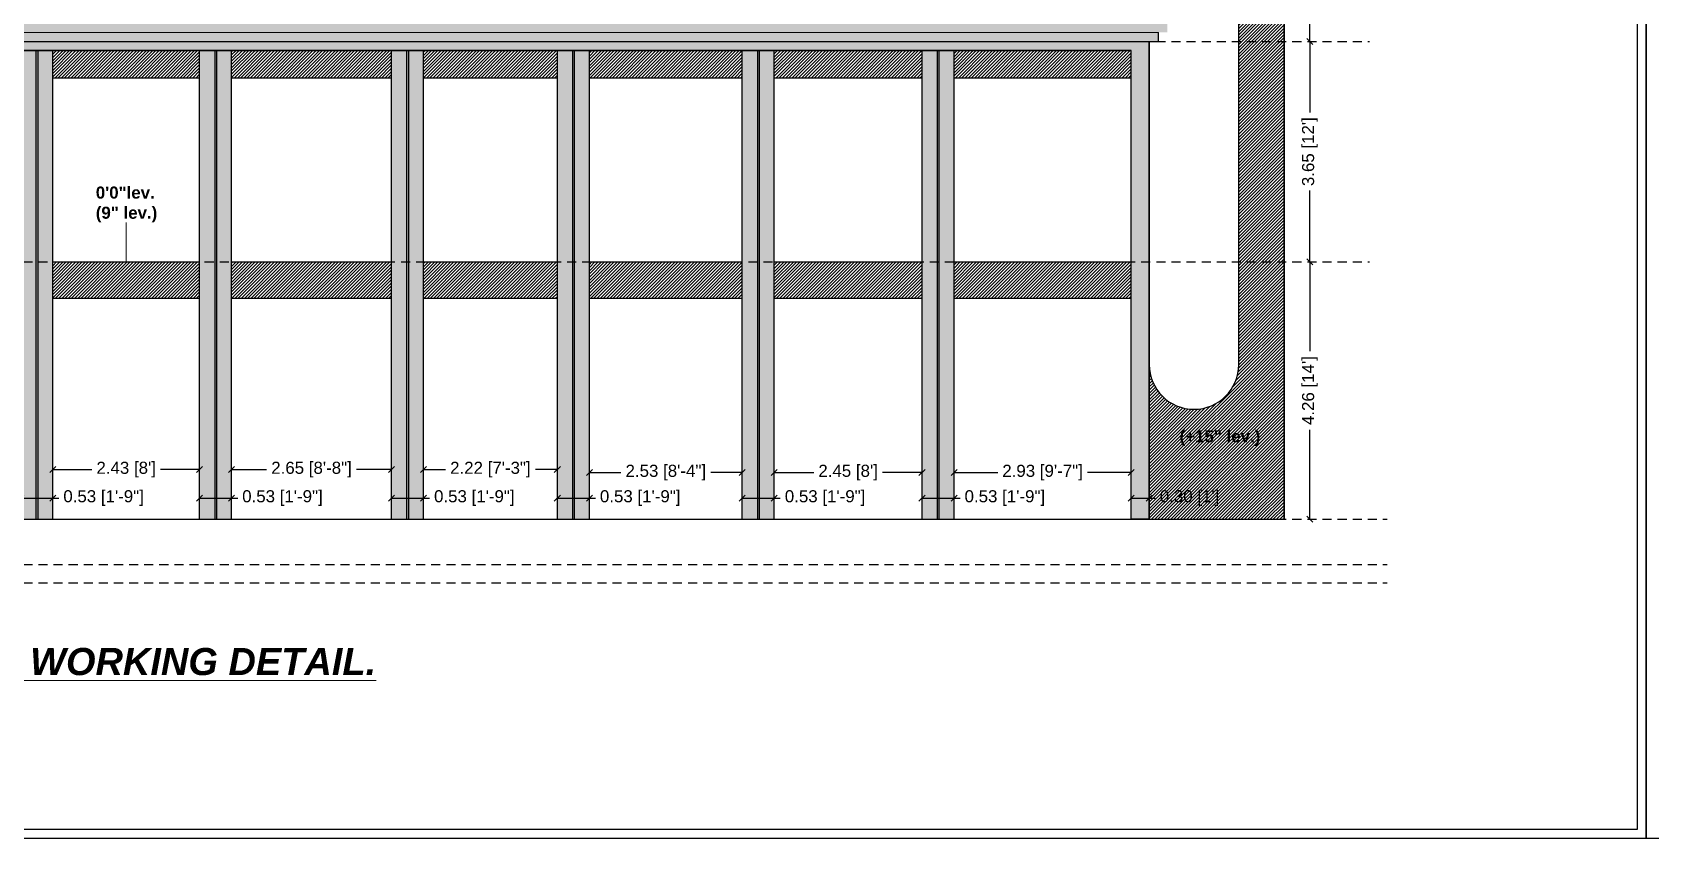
# Model space of a CAD drawing. Header units: metres. Extents: x 0 to 8495, y 0 to 3455.
# Drawn here: x 8279.69 to 8306.47, y 75.72 to 89.07 of the extents above; entities that cross this region are included whole.
import ezdxf

# ---------------------------------------------------------------- set-up
doc = ezdxf.new("R2010")
doc.units = ezdxf.units.M
doc.header["$MEASUREMENT"] = 0
doc.linetypes.add('DASHED', pattern=[0.75, 0.5, -0.25])
doc.layers.get('0').update_dxf_attribs({"lineweight": 18})
doc.layers.add('Columns', color=12, linetype='Continuous', lineweight=25)
doc.styles.add('Annotative', font='arial.ttf')
doc.dimstyles.get("Standard").update_dxf_attribs({"dimtxt": 0.2, "dimasz": 0.1, "dimexe": 0.08, "dimexo": 0.1125, "dimgap": 0.09, "dimtad": 0, "dimtoh": 1, "dimzin": 0, "dimdsep": 46, "dimtxsty": 'Annotative', "dimblk": 'OBLIQUE', "dimcen": 0.09, "dimse1": 1, "dimse2": 1, "dimclrt": 256, "dimadec": 0, "dimazin": 0, "dimtfac": 1, "dimtofl": 0, "dimtmove": 0, "dimatfit": 3, "dimldrblk": 'OBLIQUE', "dimfxl": 1, "dimtolj": 1, "dimtzin": 0, "dimarcsym": 0})

# ---------------------------------------------------------------- blocks, each defined once
blk = doc.blocks.new('_Oblique')
at = {"color": 0, "linetype": 'ByBlock', "lineweight": -2}
blk.add_line((-0.5, -0.5), (0.5, 0.5), dxfattribs=at)
blk = doc.blocks.new('*D183')
at = {"color": 0, "lineweight": -2, "transparency": 16777216}
for p, q in [((8300.828, 85.268), (8300.828, 83.788)), ((8300.828, 81.008), (8300.828, 82.489))]:
    blk.add_line(p, q, dxfattribs=at)
at = {"layer": 'Defpoints', "color": 0, "transparency": 16777216}
for p in [(8300.4, 85.268), (8300.4, 81.008), (8300.828, 81.008)]:
    blk.add_point(p, dxfattribs=at)
at = {"color": 0, "lineweight": -2, "transparency": 16777216, "xscale": 0.1, "yscale": 0.1, "zscale": 0.1}
for p, rotation in [((8300.828, 85.268), 90), ((8300.828, 81.008), 270)]:
    blk.add_blockref('_Oblique', p, dxfattribs=dict(at, rotation=rotation))
at = {"transparency": 16777216, "insert": (8300.828, 83.138), "char_height": 0.2, "attachment_point": 5, "rotation": 90, "style": 'Annotative'}
blk.add_mtext("\\A1;4.26 [14']", dxfattribs=at)
blk = doc.blocks.new('*D184')
at = {"color": 0, "lineweight": -2, "transparency": 16777216}
for p, q in [((8300.828, 88.918), (8300.828, 87.739)), ((8300.828, 85.268), (8300.828, 86.448))]:
    blk.add_line(p, q, dxfattribs=at)
at = {"layer": 'Defpoints', "color": 0, "transparency": 16777216}
for p in [(8300.4, 88.918), (8300.828, 88.918), (8300.4, 85.268)]:
    blk.add_point(p, dxfattribs=at)
at = {"color": 0, "lineweight": -2, "transparency": 16777216, "xscale": 0.1, "yscale": 0.1, "zscale": 0.1}
for p, rotation in [((8300.828, 88.918), 90), ((8300.828, 85.268), 270)]:
    blk.add_blockref('_Oblique', p, dxfattribs=dict(at, rotation=rotation))
at = {"transparency": 16777216, "insert": (8300.828, 87.093), "char_height": 0.2, "attachment_point": 5, "rotation": 90, "style": 'Annotative'}
blk.add_mtext("\\A1;3.65 [12']", dxfattribs=at)
blk = doc.blocks.new('*D185')
at = {"color": 0, "lineweight": -2, "transparency": 16777216}
for p, q in [((8300.828, 91.958), (8300.828, 91.084)), ((8300.828, 88.918), (8300.828, 89.793))]:
    blk.add_line(p, q, dxfattribs=at)
at = {"layer": 'Defpoints', "color": 0, "transparency": 16777216}
for p in [(8300.4, 91.958), (8300.828, 91.958), (8300.4, 88.918)]:
    blk.add_point(p, dxfattribs=at)
at = {"color": 0, "lineweight": -2, "transparency": 16777216, "xscale": 0.1, "yscale": 0.1, "zscale": 0.1}
for p, rotation in [((8300.828, 91.958), 90), ((8300.828, 88.918), 270)]:
    blk.add_blockref('_Oblique', p, dxfattribs=dict(at, rotation=rotation))
at = {"transparency": 16777216, "insert": (8300.828, 90.438), "char_height": 0.2, "attachment_point": 5, "rotation": 90, "style": 'Annotative'}
blk.add_mtext("\\A1;3.04 [10']", dxfattribs=at)
blk = doc.blocks.new('*D224')
at = {"color": 0, "lineweight": -2, "transparency": 16777216}
for p, q in [((8279.494, 81.359), (8280.024, 81.359)), ((8280.024, 81.359), (8280.124, 81.359))]:
    blk.add_line(p, q, dxfattribs=at)
at = {"layer": 'Defpoints', "color": 0, "transparency": 16777216}
for p in [(8280.024, 81.359), (8279.494, 81.008), (8280.024, 81.008)]:
    blk.add_point(p, dxfattribs=at)
at = {"color": 0, "lineweight": -2, "transparency": 16777216, "xscale": 0.1, "yscale": 0.1, "zscale": 0.1, "rotation": 180}
blk.add_blockref('_Oblique', (8279.494, 81.359), dxfattribs=at)
at = {"color": 0, "lineweight": -2, "transparency": 16777216, "xscale": 0.1, "yscale": 0.1, "zscale": 0.1}
blk.add_blockref('_Oblique', (8280.024, 81.359), dxfattribs=at)
at = {"transparency": 16777216, "insert": (8280.865, 81.359), "char_height": 0.2, "attachment_point": 5, "style": 'Annotative'}
blk.add_mtext('\\A1;0.53 [1\'-9"]', dxfattribs=at)
blk = doc.blocks.new('*D225')
at = {"color": 0, "lineweight": -2, "transparency": 16777216}
for p, q in [((8280.024, 81.83), (8280.669, 81.83)), ((8282.454, 81.83), (8281.808, 81.83))]:
    blk.add_line(p, q, dxfattribs=at)
at = {"layer": 'Defpoints', "color": 0, "transparency": 16777216}
for p in [(8282.454, 81.83), (8280.024, 81.008), (8282.454, 81.008)]:
    blk.add_point(p, dxfattribs=at)
at = {"color": 0, "lineweight": -2, "transparency": 16777216, "xscale": 0.1, "yscale": 0.1, "zscale": 0.1, "rotation": 180}
blk.add_blockref('_Oblique', (8280.024, 81.83), dxfattribs=at)
at = {"color": 0, "lineweight": -2, "transparency": 16777216, "xscale": 0.1, "yscale": 0.1, "zscale": 0.1}
blk.add_blockref('_Oblique', (8282.454, 81.83), dxfattribs=at)
at = {"transparency": 16777216, "insert": (8281.239, 81.83), "char_height": 0.2, "attachment_point": 5, "style": 'Annotative'}
blk.add_mtext("\\A1;2.43 [8']", dxfattribs=at)
blk = doc.blocks.new('*D226')
at = {"color": 0, "lineweight": -2, "transparency": 16777216}
for p, q in [((8282.454, 81.359), (8282.984, 81.359)), ((8282.984, 81.359), (8283.084, 81.359))]:
    blk.add_line(p, q, dxfattribs=at)
at = {"layer": 'Defpoints', "color": 0, "transparency": 16777216}
for p in [(8282.984, 81.359), (8282.454, 81.008), (8282.984, 81.008)]:
    blk.add_point(p, dxfattribs=at)
at = {"color": 0, "lineweight": -2, "transparency": 16777216, "xscale": 0.1, "yscale": 0.1, "zscale": 0.1, "rotation": 180}
blk.add_blockref('_Oblique', (8282.454, 81.359), dxfattribs=at)
at = {"color": 0, "lineweight": -2, "transparency": 16777216, "xscale": 0.1, "yscale": 0.1, "zscale": 0.1}
blk.add_blockref('_Oblique', (8282.984, 81.359), dxfattribs=at)
at = {"transparency": 16777216, "insert": (8283.825, 81.359), "char_height": 0.2, "attachment_point": 5, "style": 'Annotative'}
blk.add_mtext('\\A1;0.53 [1\'-9"]', dxfattribs=at)
blk = doc.blocks.new('*D227')
at = {"color": 0, "lineweight": -2, "transparency": 16777216}
for p, q in [((8282.984, 81.83), (8283.563, 81.83)), ((8285.629, 81.83), (8285.05, 81.83))]:
    blk.add_line(p, q, dxfattribs=at)
at = {"layer": 'Defpoints', "color": 0, "transparency": 16777216}
for p in [(8285.629, 81.83), (8282.984, 81.008), (8285.629, 81.008)]:
    blk.add_point(p, dxfattribs=at)
at = {"color": 0, "lineweight": -2, "transparency": 16777216, "xscale": 0.1, "yscale": 0.1, "zscale": 0.1, "rotation": 180}
blk.add_blockref('_Oblique', (8282.984, 81.83), dxfattribs=at)
at = {"color": 0, "lineweight": -2, "transparency": 16777216, "xscale": 0.1, "yscale": 0.1, "zscale": 0.1}
blk.add_blockref('_Oblique', (8285.629, 81.83), dxfattribs=at)
at = {"transparency": 16777216, "insert": (8284.306, 81.83), "char_height": 0.2, "attachment_point": 5, "style": 'Annotative'}
blk.add_mtext('\\A1;2.65 [8\'-8"]', dxfattribs=at)
blk = doc.blocks.new('*D228')
at = {"color": 0, "lineweight": -2, "transparency": 16777216}
for p, q in [((8285.629, 81.359), (8286.159, 81.359)), ((8286.159, 81.359), (8286.259, 81.359))]:
    blk.add_line(p, q, dxfattribs=at)
at = {"layer": 'Defpoints', "color": 0, "transparency": 16777216}
for p in [(8286.159, 81.359), (8285.629, 81.008), (8286.159, 81.008)]:
    blk.add_point(p, dxfattribs=at)
at = {"color": 0, "lineweight": -2, "transparency": 16777216, "xscale": 0.1, "yscale": 0.1, "zscale": 0.1, "rotation": 180}
blk.add_blockref('_Oblique', (8285.629, 81.359), dxfattribs=at)
at = {"color": 0, "lineweight": -2, "transparency": 16777216, "xscale": 0.1, "yscale": 0.1, "zscale": 0.1}
blk.add_blockref('_Oblique', (8286.159, 81.359), dxfattribs=at)
at = {"transparency": 16777216, "insert": (8287, 81.359), "char_height": 0.2, "attachment_point": 5, "style": 'Annotative'}
blk.add_mtext('\\A1;0.53 [1\'-9"]', dxfattribs=at)
blk = doc.blocks.new('*D229')
at = {"color": 0, "lineweight": -2, "transparency": 16777216}
for p, q in [((8286.159, 81.83), (8286.523, 81.83)), ((8288.374, 81.83), (8288.01, 81.83))]:
    blk.add_line(p, q, dxfattribs=at)
at = {"layer": 'Defpoints', "color": 0, "transparency": 16777216}
for p in [(8288.374, 81.83), (8286.159, 81.008), (8288.374, 81.008)]:
    blk.add_point(p, dxfattribs=at)
at = {"color": 0, "lineweight": -2, "transparency": 16777216, "xscale": 0.1, "yscale": 0.1, "zscale": 0.1, "rotation": 180}
blk.add_blockref('_Oblique', (8286.159, 81.83), dxfattribs=at)
at = {"color": 0, "lineweight": -2, "transparency": 16777216, "xscale": 0.1, "yscale": 0.1, "zscale": 0.1}
blk.add_blockref('_Oblique', (8288.374, 81.83), dxfattribs=at)
at = {"transparency": 16777216, "insert": (8287.266, 81.83), "char_height": 0.2, "attachment_point": 5, "style": 'Annotative'}
blk.add_mtext('\\A1;2.22 [7\'-3"]', dxfattribs=at)
blk = doc.blocks.new('*D230')
at = {"color": 0, "lineweight": -2, "transparency": 16777216}
for p, q in [((8288.374, 81.359), (8288.904, 81.359)), ((8288.904, 81.359), (8289.004, 81.359))]:
    blk.add_line(p, q, dxfattribs=at)
at = {"layer": 'Defpoints', "color": 0, "transparency": 16777216}
for p in [(8288.904, 81.359), (8288.374, 81.008), (8288.904, 81.008)]:
    blk.add_point(p, dxfattribs=at)
at = {"color": 0, "lineweight": -2, "transparency": 16777216, "xscale": 0.1, "yscale": 0.1, "zscale": 0.1, "rotation": 180}
blk.add_blockref('_Oblique', (8288.374, 81.359), dxfattribs=at)
at = {"color": 0, "lineweight": -2, "transparency": 16777216, "xscale": 0.1, "yscale": 0.1, "zscale": 0.1}
blk.add_blockref('_Oblique', (8288.904, 81.359), dxfattribs=at)
at = {"transparency": 16777216, "insert": (8289.745, 81.359), "char_height": 0.2, "attachment_point": 5, "style": 'Annotative'}
blk.add_mtext('\\A1;0.53 [1\'-9"]', dxfattribs=at)
blk = doc.blocks.new('*D231')
at = {"color": 0, "lineweight": -2, "transparency": 16777216}
for p, q in [((8288.904, 81.78), (8289.425, 81.78)), ((8291.434, 81.78), (8290.912, 81.78))]:
    blk.add_line(p, q, dxfattribs=at)
at = {"layer": 'Defpoints', "color": 0, "transparency": 16777216}
for p in [(8291.434, 81.78), (8288.904, 81.008), (8291.434, 81.008)]:
    blk.add_point(p, dxfattribs=at)
at = {"color": 0, "lineweight": -2, "transparency": 16777216, "xscale": 0.1, "yscale": 0.1, "zscale": 0.1, "rotation": 180}
blk.add_blockref('_Oblique', (8288.904, 81.78), dxfattribs=at)
at = {"color": 0, "lineweight": -2, "transparency": 16777216, "xscale": 0.1, "yscale": 0.1, "zscale": 0.1}
blk.add_blockref('_Oblique', (8291.434, 81.78), dxfattribs=at)
at = {"transparency": 16777216, "insert": (8290.169, 81.78), "char_height": 0.2, "attachment_point": 5, "style": 'Annotative'}
blk.add_mtext('\\A1;2.53 [8\'-4"]', dxfattribs=at)
blk = doc.blocks.new('*D232')
at = {"color": 0, "lineweight": -2, "transparency": 16777216}
for p, q in [((8291.434, 81.359), (8291.964, 81.359)), ((8291.964, 81.359), (8292.064, 81.359))]:
    blk.add_line(p, q, dxfattribs=at)
at = {"layer": 'Defpoints', "color": 0, "transparency": 16777216}
for p in [(8291.964, 81.359), (8291.434, 81.008), (8291.964, 81.008)]:
    blk.add_point(p, dxfattribs=at)
at = {"color": 0, "lineweight": -2, "transparency": 16777216, "xscale": 0.1, "yscale": 0.1, "zscale": 0.1, "rotation": 180}
blk.add_blockref('_Oblique', (8291.434, 81.359), dxfattribs=at)
at = {"color": 0, "lineweight": -2, "transparency": 16777216, "xscale": 0.1, "yscale": 0.1, "zscale": 0.1}
blk.add_blockref('_Oblique', (8291.964, 81.359), dxfattribs=at)
at = {"transparency": 16777216, "insert": (8292.805, 81.359), "char_height": 0.2, "attachment_point": 5, "style": 'Annotative'}
blk.add_mtext('\\A1;0.53 [1\'-9"]', dxfattribs=at)
blk = doc.blocks.new('*D233')
at = {"color": 0, "lineweight": -2, "transparency": 16777216}
for p, q in [((8291.964, 81.78), (8292.617, 81.78)), ((8294.409, 81.78), (8293.756, 81.78))]:
    blk.add_line(p, q, dxfattribs=at)
at = {"layer": 'Defpoints', "color": 0, "transparency": 16777216}
for p in [(8294.409, 81.78), (8291.964, 81.008), (8294.409, 81.008)]:
    blk.add_point(p, dxfattribs=at)
at = {"color": 0, "lineweight": -2, "transparency": 16777216, "xscale": 0.1, "yscale": 0.1, "zscale": 0.1, "rotation": 180}
blk.add_blockref('_Oblique', (8291.964, 81.78), dxfattribs=at)
at = {"color": 0, "lineweight": -2, "transparency": 16777216, "xscale": 0.1, "yscale": 0.1, "zscale": 0.1}
blk.add_blockref('_Oblique', (8294.409, 81.78), dxfattribs=at)
at = {"transparency": 16777216, "insert": (8293.186, 81.78), "char_height": 0.2, "attachment_point": 5, "style": 'Annotative'}
blk.add_mtext("\\A1;2.45 [8']", dxfattribs=at)
blk = doc.blocks.new('*D234')
at = {"color": 0, "lineweight": -2, "transparency": 16777216}
for p, q in [((8294.409, 81.359), (8294.939, 81.359)), ((8294.939, 81.359), (8295.039, 81.359))]:
    blk.add_line(p, q, dxfattribs=at)
at = {"layer": 'Defpoints', "color": 0, "transparency": 16777216}
for p in [(8294.939, 81.359), (8294.409, 81.008), (8294.939, 81.008)]:
    blk.add_point(p, dxfattribs=at)
at = {"color": 0, "lineweight": -2, "transparency": 16777216, "xscale": 0.1, "yscale": 0.1, "zscale": 0.1, "rotation": 180}
blk.add_blockref('_Oblique', (8294.409, 81.359), dxfattribs=at)
at = {"color": 0, "lineweight": -2, "transparency": 16777216, "xscale": 0.1, "yscale": 0.1, "zscale": 0.1}
blk.add_blockref('_Oblique', (8294.939, 81.359), dxfattribs=at)
at = {"transparency": 16777216, "insert": (8295.78, 81.359), "char_height": 0.2, "attachment_point": 5, "style": 'Annotative'}
blk.add_mtext('\\A1;0.53 [1\'-9"]', dxfattribs=at)
blk = doc.blocks.new('*D235')
at = {"color": 0, "lineweight": -2, "transparency": 16777216}
for p, q in [((8294.939, 81.78), (8295.661, 81.78)), ((8297.87, 81.78), (8297.148, 81.78))]:
    blk.add_line(p, q, dxfattribs=at)
at = {"layer": 'Defpoints', "color": 0, "transparency": 16777216}
for p in [(8297.87, 81.78), (8294.939, 81.008), (8297.87, 81.008)]:
    blk.add_point(p, dxfattribs=at)
at = {"color": 0, "lineweight": -2, "transparency": 16777216, "xscale": 0.1, "yscale": 0.1, "zscale": 0.1, "rotation": 180}
blk.add_blockref('_Oblique', (8294.939, 81.78), dxfattribs=at)
at = {"color": 0, "lineweight": -2, "transparency": 16777216, "xscale": 0.1, "yscale": 0.1, "zscale": 0.1}
blk.add_blockref('_Oblique', (8297.87, 81.78), dxfattribs=at)
at = {"transparency": 16777216, "insert": (8296.404, 81.78), "char_height": 0.2, "attachment_point": 5, "style": 'Annotative'}
blk.add_mtext('\\A1;2.93 [9\'-7"]', dxfattribs=at)
blk = doc.blocks.new('*D236')
at = {"color": 0, "lineweight": -2, "transparency": 16777216}
for p, q in [((8297.87, 81.359), (8298.17, 81.359)), ((8298.17, 81.359), (8298.27, 81.359))]:
    blk.add_line(p, q, dxfattribs=at)
at = {"layer": 'Defpoints', "color": 0, "transparency": 16777216}
for p in [(8298.17, 81.359), (8297.87, 81.008), (8298.17, 81.008)]:
    blk.add_point(p, dxfattribs=at)
at = {"color": 0, "lineweight": -2, "transparency": 16777216, "xscale": 0.1, "yscale": 0.1, "zscale": 0.1, "rotation": 180}
blk.add_blockref('_Oblique', (8297.87, 81.359), dxfattribs=at)
at = {"color": 0, "lineweight": -2, "transparency": 16777216, "xscale": 0.1, "yscale": 0.1, "zscale": 0.1}
blk.add_blockref('_Oblique', (8298.17, 81.359), dxfattribs=at)
at = {"transparency": 16777216, "insert": (8298.837, 81.359), "char_height": 0.2, "attachment_point": 5, "style": 'Annotative'}
blk.add_mtext("\\A1;0.30 [1']", dxfattribs=at)

msp = doc.modelspace()

# ---------------------------------------------------------------- hatches: boundary and pattern name
h = msp.add_hatch(color=252)
h.dxf.hatch_style = 1
h.paths.add_polyline_path([(8264.944, 88.768), (8264.694, 88.768), (8264.694, 85.268), (8264.944, 85.268)])
h.paths.add_polyline_path([(8265.224, 88.768), (8264.974, 88.768), (8264.974, 85.268), (8265.224, 85.268)])
h.paths.add_polyline_path([(8264.944, 85.268), (8264.694, 85.268), (8264.694, 81.008), (8264.944, 81.008)])
h.paths.add_polyline_path([(8265.224, 85.268), (8264.974, 85.268), (8264.974, 81.008), (8265.224, 81.008)])
h.paths.add_polyline_path([(8267.904, 88.768), (8267.654, 88.768), (8267.654, 85.268), (8267.904, 85.268)])
h.paths.add_polyline_path([(8268.184, 88.768), (8267.934, 88.768), (8267.934, 85.268), (8268.184, 85.268)])
h.paths.add_polyline_path([(8268.184, 85.268), (8267.934, 85.268), (8267.934, 81.008), (8268.184, 81.008)])
h.paths.add_polyline_path([(8267.904, 85.268), (8267.654, 85.268), (8267.654, 81.008), (8267.904, 81.008)])
h.paths.add_polyline_path([(8270.864, 85.268), (8270.614, 85.268), (8270.614, 81.008), (8270.864, 81.008)])
h.paths.add_polyline_path([(8271.144, 85.268), (8270.894, 85.268), (8270.894, 81.008), (8271.144, 81.008)])
h.paths.add_polyline_path([(8271.144, 88.768), (8270.894, 88.768), (8270.894, 85.268), (8271.144, 85.268)])
h.paths.add_polyline_path([(8270.864, 88.768), (8270.614, 88.768), (8270.614, 85.268), (8270.864, 85.268)])
h.paths.add_polyline_path([(8273.824, 88.768), (8273.574, 88.768), (8273.574, 85.268), (8273.824, 85.268)])
h.paths.add_polyline_path([(8274.104, 88.768), (8273.854, 88.768), (8273.854, 85.268), (8274.104, 85.268)])
h.paths.add_polyline_path([(8274.104, 85.268), (8273.854, 85.268), (8273.854, 81.008), (8274.104, 81.008)])
h.paths.add_polyline_path([(8273.824, 85.268), (8273.574, 85.268), (8273.574, 81.008), (8273.824, 81.008)])
h.paths.add_polyline_path([(8276.784, 85.268), (8276.534, 85.268), (8276.534, 81.008), (8276.784, 81.008)])
h.paths.add_polyline_path([(8277.064, 85.268), (8276.814, 85.268), (8276.814, 81.008), (8277.064, 81.008)])
h.paths.add_polyline_path([(8277.064, 88.768), (8276.814, 88.768), (8276.814, 85.268), (8277.064, 85.268)])
h.paths.add_polyline_path([(8276.784, 88.768), (8276.534, 88.768), (8276.534, 85.268), (8276.784, 85.268)])
h.paths.add_polyline_path([(8279.744, 88.768), (8279.494, 88.768), (8279.494, 85.268), (8279.744, 85.268)])
h.paths.add_polyline_path([(8280.024, 88.768), (8279.774, 88.768), (8279.774, 85.268), (8280.024, 85.268)])
h.paths.add_polyline_path([(8280.024, 85.268), (8279.774, 85.268), (8279.774, 81.008), (8280.024, 81.008)])
h.paths.add_polyline_path([(8279.744, 85.268), (8279.494, 85.268), (8279.494, 81.008), (8279.744, 81.008)])
h.paths.add_polyline_path([(8282.704, 85.268), (8282.454, 85.268), (8282.454, 81.008), (8282.704, 81.008)])
h.paths.add_polyline_path([(8282.984, 85.268), (8282.734, 85.268), (8282.734, 81.008), (8282.984, 81.008)])
h.paths.add_polyline_path([(8282.984, 88.768), (8282.734, 88.768), (8282.734, 85.268), (8282.984, 85.268)])
h.paths.add_polyline_path([(8282.704, 88.768), (8282.454, 88.768), (8282.454, 85.268), (8282.704, 85.268)])
h.paths.add_polyline_path([(8258.056, 81.589), (8258.056, 82.232), (8257.644, 82.232), (8257.644, 81.589)], flags=9)
h.paths.add_polyline_path([(8257.154, 81.152), (8257.798, 81.152), (8257.798, 81.564), (8257.154, 81.564)], flags=9)
h.paths.add_polyline_path([(8259.017, 81.152), (8259.661, 81.152), (8259.661, 81.564), (8259.017, 81.564)], flags=9)
h.paths.add_polyline_path([(8260.034, 81.622), (8260.678, 81.622), (8260.678, 82.034), (8260.034, 82.034)], flags=9)
h.paths.add_polyline_path([(8259.18, 83.819), (8259.824, 83.819), (8259.824, 84.231), (8259.18, 84.231)], flags=9)
h.paths.add_polyline_path([(8262.477, 81.152), (8263.121, 81.152), (8263.121, 81.564), (8262.477, 81.564)], flags=9)
h.paths.add_polyline_path([(8263.201, 81.622), (8263.845, 81.622), (8263.845, 82.034), (8263.201, 82.034)], flags=9)
h.paths.add_polyline_path([(8265.352, 81.152), (8265.996, 81.152), (8265.996, 81.564), (8265.352, 81.564)], flags=9)
h.paths.add_polyline_path([(8266.119, 81.622), (8266.763, 81.622), (8266.763, 82.034), (8266.119, 82.034)], flags=9)
h.paths.add_polyline_path([(8268.312, 81.152), (8268.956, 81.152), (8268.956, 81.564), (8268.312, 81.564)], flags=9)
h.paths.add_polyline_path([(8269.079, 81.622), (8269.723, 81.622), (8269.723, 82.034), (8269.079, 82.034)], flags=9)
h.paths.add_polyline_path([(8271.272, 81.152), (8271.916, 81.152), (8271.916, 81.564), (8271.272, 81.564)], flags=9)
h.paths.add_polyline_path([(8272.039, 81.622), (8272.683, 81.622), (8272.683, 82.034), (8272.039, 82.034)], flags=9)
h.paths.add_polyline_path([(8274.232, 81.152), (8274.876, 81.152), (8274.876, 81.564), (8274.232, 81.564)], flags=9)
h.paths.add_polyline_path([(8274.999, 81.622), (8275.643, 81.622), (8275.643, 82.034), (8274.999, 82.034)], flags=9)
h.paths.add_polyline_path([(8277.192, 81.152), (8277.836, 81.152), (8277.836, 81.564), (8277.192, 81.564)], flags=9)
h.paths.add_polyline_path([(8277.959, 81.622), (8278.603, 81.622), (8278.603, 82.034), (8277.959, 82.034)], flags=9)
h.paths.add_polyline_path([(8280.152, 81.152), (8280.796, 81.152), (8280.796, 81.564), (8280.152, 81.564)], flags=9)
h.paths.add_polyline_path([(8280.919, 81.622), (8281.563, 81.622), (8281.563, 82.034), (8280.919, 82.034)], flags=9)
h.paths.add_polyline_path([(8283.112, 81.152), (8283.756, 81.152), (8283.756, 81.564), (8283.112, 81.564)], flags=9)
h.paths.add_polyline_path([(8283.986, 81.622), (8284.63, 81.622), (8284.63, 82.034), (8283.986, 82.034)], flags=9)
h.paths.add_polyline_path([(8260.007, 87.47), (8260.651, 87.47), (8260.651, 87.882), (8260.007, 87.882)], flags=9)
h.paths.add_polyline_path([(8259.361, 87.839), (8260.005, 87.839), (8260.005, 88.251), (8259.361, 88.251)], flags=9)
h.paths.add_polyline_path([(8257.566, 88.515), (8258.21, 88.515), (8258.21, 88.927), (8257.566, 88.927)], flags=9)
h.paths.add_polyline_path([(8257.416, 88.861), (8258.06, 88.861), (8258.06, 89.273), (8257.416, 89.273)], flags=9)
h.paths.add_polyline_path([(8258.417, 89.211), (8259.061, 89.211), (8259.061, 89.623), (8258.417, 89.623)], flags=9)
h.paths.add_polyline_path([(8259.699, 89.383), (8260.343, 89.383), (8260.343, 89.795), (8259.699, 89.795)], flags=9)
h.paths.add_polyline_path([(8260.166, 95.431), (8260.81, 95.431), (8260.81, 95.843), (8260.166, 95.843)], flags=9)
h.paths.add_polyline_path([(8258.118, 95.431), (8258.761, 95.431), (8258.761, 95.843), (8258.118, 95.843)], flags=9)
h.paths.add_polyline_path([(8262.212, 95.431), (8262.856, 95.431), (8262.856, 95.843), (8262.212, 95.843)], flags=9)
h.paths.add_polyline_path([(8259.716, 90.546), (8260.36, 90.546), (8260.36, 90.958), (8259.716, 90.958)], flags=9)
h.paths.add_polyline_path([(8260.615, 92.73), (8261.258, 92.73), (8261.258, 93.142), (8260.615, 93.142)], flags=9)
h.paths.add_polyline_path([(8262.212, 89.978), (8262.856, 89.978), (8262.856, 90.391), (8262.212, 90.391)], flags=9)
h.paths.add_polyline_path([(8257.674, 89.979), (8258.318, 89.979), (8258.318, 90.391), (8257.674, 90.391)], flags=9)
h.paths.add_polyline_path([(8260.166, 89.978), (8260.81, 89.978), (8260.81, 90.391), (8260.166, 90.391)], flags=9)
h.paths.add_polyline_path([(8263.65, 96.003), (8264.293, 96.003), (8264.293, 96.415), (8263.65, 96.415)], flags=9)
h.paths.add_polyline_path([(8262.751, 93.282), (8263.395, 93.282), (8263.395, 93.694), (8262.751, 93.694)], flags=9)
h.paths.add_polyline_path([(8262.477, 92.738), (8263.121, 92.738), (8263.121, 93.15), (8262.477, 93.15)], flags=9)
h.paths.add_polyline_path([(8263.923, 92.745), (8264.566, 92.745), (8264.566, 93.157), (8263.923, 93.157)], flags=9)
h.paths.add_polyline_path([(8263.201, 92.303), (8263.845, 92.303), (8263.845, 92.715), (8263.201, 92.715)], flags=9)
h.paths.add_polyline_path([(8262.907, 90.373), (8263.551, 90.373), (8263.551, 90.785), (8262.907, 90.785)], flags=9)
h.paths.add_polyline_path([(8263.393, 89.336), (8264.036, 89.336), (8264.036, 89.748), (8263.393, 89.748)], flags=9)
h.paths.add_polyline_path([(8264.822, 89.336), (8265.466, 89.336), (8265.466, 89.748), (8264.822, 89.748)], flags=9)
h.paths.add_polyline_path([(8265.087, 90.524), (8265.731, 90.524), (8265.731, 90.936), (8265.087, 90.936)], flags=9)
h.paths.add_polyline_path([(8265.077, 89.751), (8265.721, 89.751), (8265.721, 90.163), (8265.077, 90.163)], flags=9)
h.paths.add_polyline_path([(8266.883, 90.419), (8267.527, 90.419), (8267.527, 90.831), (8266.883, 90.831)], flags=9)
h.paths.add_polyline_path([(8266.417, 89.336), (8267.06, 89.336), (8267.06, 89.748), (8266.417, 89.748)], flags=9)
h.paths.add_polyline_path([(8266.613, 96.089), (8267.257, 96.089), (8267.257, 96.501), (8266.613, 96.501)], flags=9)
h.paths.add_polyline_path([(8265.352, 94.891), (8265.996, 94.891), (8265.996, 95.303), (8265.352, 95.303)], flags=9)
h.paths.add_polyline_path([(8265.352, 92.745), (8265.996, 92.745), (8265.996, 93.157), (8265.352, 93.157)], flags=9)
h.paths.add_polyline_path([(8265.802, 92.023), (8266.445, 92.023), (8266.445, 92.435), (8265.802, 92.435)], flags=9)
h.paths.add_polyline_path([(8267.782, 92.023), (8268.426, 92.023), (8268.426, 92.435), (8267.782, 92.435)], flags=9)
h.paths.add_polyline_path([(8266.883, 92.711), (8267.526, 92.711), (8267.526, 93.123), (8266.883, 93.123)], flags=9)
h.paths.add_polyline_path([(8269.036, 92.711), (8269.68, 92.711), (8269.68, 93.123), (8269.036, 93.123)], flags=9)
h.paths.add_polyline_path([(8271.007, 92.711), (8271.651, 92.711), (8271.651, 93.123), (8271.007, 93.123)], flags=9)
h.paths.add_polyline_path([(8270.106, 92.131), (8270.75, 92.131), (8270.75, 92.543), (8270.106, 92.543)], flags=9)
h.paths.add_polyline_path([(8272.081, 92.131), (8272.725, 92.131), (8272.725, 92.543), (8272.081, 92.543)], flags=9)
h.paths.add_polyline_path([(8273.967, 92.131), (8274.611, 92.131), (8274.611, 92.543), (8273.967, 92.543)], flags=9)
h.paths.add_polyline_path([(8273.068, 92.624), (8273.711, 92.624), (8273.711, 93.036), (8273.068, 93.036)], flags=9)
h.paths.add_polyline_path([(8274.762, 92.624), (8275.406, 92.624), (8275.406, 93.036), (8274.762, 93.036)], flags=9)
h.paths.add_polyline_path([(8275.212, 93.345), (8275.855, 93.345), (8275.855, 93.758), (8275.212, 93.758)], flags=9)
h.paths.add_polyline_path([(8277.192, 93.345), (8277.836, 93.345), (8277.836, 93.758), (8277.192, 93.758)], flags=9)
h.paths.add_polyline_path([(8278.003, 94.069), (8278.646, 94.069), (8278.646, 94.481), (8278.003, 94.481)], flags=9)
h.paths.add_polyline_path([(8278.81, 93.345), (8279.453, 93.345), (8279.453, 93.758), (8278.81, 93.758)], flags=9)
h.paths.add_polyline_path([(8280.783, 93.345), (8281.427, 93.345), (8281.427, 93.758), (8280.783, 93.758)], flags=9)
h.paths.add_polyline_path([(8281.207, 92.582), (8281.851, 92.582), (8281.851, 92.994), (8281.207, 92.994)], flags=9)
h.paths.add_polyline_path([(8274.956, 90.183), (8275.6, 90.183), (8275.6, 90.596), (8274.956, 90.596)], flags=9)
h.paths.add_polyline_path([(8281.594, 100.327), (8282.394, 100.327), (8282.394, 101.076), (8281.594, 101.076)], flags=9)
h.paths.add_polyline_path([(8298.608, 82.169), (8300.044, 82.169), (8300.044, 82.582), (8298.608, 82.582)], flags=9)
h.paths.add_polyline_path([(8283.495, 91.469), (8284.931, 91.469), (8284.931, 91.881), (8283.495, 91.881)], flags=9)
h.paths.add_polyline_path([(8289.767, 91.396), (8291.203, 91.396), (8291.203, 91.808), (8289.767, 91.808)], flags=9)
h.paths.add_polyline_path([(8292.658, 91.396), (8294.094, 91.396), (8294.094, 91.808), (8292.658, 91.808)], flags=9)
h.paths.add_polyline_path([(8289.342, 94.393), (8290.778, 94.393), (8290.778, 94.805), (8289.342, 94.805)], flags=9)
h.paths.add_polyline_path([(8283.645, 100.523), (8285.081, 100.523), (8285.081, 100.935), (8283.645, 100.935)], flags=9)
h.paths.add_polyline_path([(8286.773, 102.898), (8288.209, 102.898), (8288.209, 103.31), (8286.773, 103.31)], flags=9)
h.paths.add_polyline_path([(8298.383, 103.334), (8299.819, 103.334), (8299.819, 103.746), (8298.383, 103.746)], flags=9)
h.paths.add_polyline_path([(8286.688, 94.539), (8288.124, 94.539), (8288.124, 94.951), (8286.688, 94.951)], flags=9)
h.paths.add_polyline_path([(8283.623, 94.517), (8285.059, 94.517), (8285.059, 94.929), (8283.623, 94.929)], flags=9)
h.paths.add_polyline_path([(8280.178, 102.979), (8281.614, 102.979), (8281.614, 103.391), (8280.178, 103.391)], flags=9)
h.paths.add_polyline_path([(8283.323, 102.583), (8284.759, 102.583), (8284.759, 102.995), (8283.323, 102.995)], flags=9)
h.paths.add_polyline_path([(8289.037, 102.228), (8290.473, 102.228), (8290.473, 102.64), (8289.037, 102.64)], flags=9)
h.paths.add_polyline_path([(8292.657, 94.471), (8294.093, 94.471), (8294.093, 94.884), (8292.657, 94.884)], flags=9)
h.paths.add_polyline_path([(8295.347, 91.406), (8296.783, 91.406), (8296.783, 91.818), (8295.347, 91.818)], flags=9)
h.paths.add_polyline_path([(8292.6, 100.555), (8294.036, 100.555), (8294.036, 100.968), (8292.6, 100.968)], flags=9)
h.paths.add_polyline_path([(8295.143, 97.509), (8296.579, 97.509), (8296.579, 97.921), (8295.143, 97.921)], flags=9)
h.paths.add_polyline_path([(8292.381, 103.302), (8293.817, 103.302), (8293.817, 103.714), (8292.381, 103.714)], flags=9)
h.paths.add_polyline_path([(8271.146, 87.711), (8273.544, 87.711), (8273.544, 88.124), (8271.146, 88.124)], flags=9)
h.paths.add_polyline_path([(8274.134, 87.139), (8276.532, 87.139), (8276.532, 87.551), (8274.134, 87.551)], flags=9)
h.paths.add_polyline_path([(8280.671, 85.87), (8281.789, 85.87), (8281.789, 86.619), (8280.671, 86.619)], flags=9)
h.paths.add_polyline_path([(8286.852, 92.005), (8287.936, 92.005), (8287.936, 93.421), (8286.852, 93.421)], flags=9)
h = msp.add_hatch()
h.set_pattern_fill('ANSI31', color=33, scale=0.3)
h.paths.add_polyline_path([(8294.94, 103.208, -0.414214), (8296.755, 101.393), (8296.755, 101.078), (8297.87, 101.078), (8297.87, 103.808), (8291.8, 103.808), (8291.8, 103.001), (8292.1, 103.001), (8292.1, 102.851), (8291.95, 102.851), (8291.95, 102.701), (8291.8, 102.701), (8291.8, 101.378), (8293.125, 101.378, -0.416636)])
h.paths.add_polyline_path([(8297.87, 101.078), (8296.755, 101.078), (8296.755, 98.338), (8297.87, 98.338)])
h.paths.add_polyline_path([(8300.4, 101.078), (8299.65, 101.078), (8299.65, 98.038), (8300.4, 98.038)])
h.paths.add_polyline_path([(8300.4, 103.808), (8297.87, 103.808), (8297.87, 101.078), (8298.17, 101.078), (8298.17, 102.468, -1), (8299.65, 102.468), (8299.65, 101.078), (8300.4, 101.078)])
h.paths.add_polyline_path([(8298.17, 101.078), (8297.87, 101.078), (8297.87, 98.338), (8298.17, 98.338)])
h.paths.add_polyline_path([(8298.17, 98.038), (8297.87, 98.038), (8297.87, 94.998), (8298.17, 94.998)])
h.paths.add_polyline_path([(8300.4, 98.038), (8299.65, 98.038), (8299.65, 94.998), (8300.4, 94.998)])
h.paths.add_polyline_path([(8300.4, 94.998), (8299.65, 94.998), (8299.65, 91.958), (8300.4, 91.958)])
h.paths.add_polyline_path([(8298.17, 94.998), (8297.87, 94.998), (8297.87, 91.958), (8298.17, 91.958)])
h.paths.add_polyline_path([(8298.17, 91.958), (8297.87, 91.958), (8297.87, 89.218), (8298.17, 89.218)])
h.paths.add_polyline_path([(8300.4, 91.958), (8299.65, 91.958), (8299.65, 88.918), (8300.4, 88.918)])
h.paths.add_polyline_path([(8300.4, 88.918), (8299.65, 88.918), (8299.65, 85.268), (8300.4, 85.268)])
h.paths.add_polyline_path([(8300.4, 85.268), (8299.65, 85.268), (8299.65, 83.568, -1), (8298.17, 83.568), (8298.17, 81.008), (8300.4, 81.008)])
h.paths.add_polyline_path([(8292.381, 103.302), (8293.817, 103.302), (8293.817, 103.714), (8292.381, 103.714)], flags=24)
h.paths.add_polyline_path([(8298.383, 103.334), (8299.819, 103.334), (8299.819, 103.746), (8298.383, 103.746)], flags=24)
h.paths.add_polyline_path([(8298.298, 81.152), (8298.942, 81.152), (8298.942, 81.564), (8298.298, 81.564)], flags=24)
h.paths.add_polyline_path([(8298.608, 82.169), (8300.044, 82.169), (8300.044, 82.582), (8298.608, 82.582)], flags=24)
h = msp.add_hatch(color=116)
h.dxf.hatch_style = 1
h.paths.add_polyline_path([(8298.17, 88.918), (8258.589, 88.918), (8258.589, 88.722), (8258.589, 85.268), (8258.889, 85.268), (8258.889, 88.768), (8297.87, 88.768), (8297.87, 85.268), (8298.17, 85.268)])
h.paths.add_polyline_path([(8258.889, 85.268), (8258.589, 85.268), (8258.589, 81.008), (8258.889, 81.008)])
h.paths.add_polyline_path([(8298.17, 85.268), (8297.87, 85.268), (8297.87, 81.008), (8298.17, 81.008)])
h.paths.add_polyline_path([(8298.47, 89.218), (8298.17, 89.218), (8258.589, 89.218), (8258.289, 89.218), (8258.289, 89.068), (8258.439, 89.068), (8298.17, 89.068), (8298.32, 89.068), (8298.47, 89.068)])
h.paths.add_polyline_path([(8298.32, 89.068), (8298.17, 89.068), (8258.439, 89.068), (8258.439, 88.918), (8298.32, 88.918)])
h = msp.add_hatch()
h.set_pattern_fill('ANSI31', color=33, scale=0.3)
h.paths.add_polyline_path([(8261.819, 88.768), (8258.889, 88.768), (8258.889, 88.318), (8261.819, 88.318)])
h.paths.add_polyline_path([(8261.819, 85.268), (8258.889, 85.268), (8258.889, 84.668), (8261.819, 84.668)])
h.paths.add_polyline_path([(8264.694, 85.268), (8262.349, 85.268), (8262.349, 84.668), (8264.694, 84.668)])
h.paths.add_polyline_path([(8264.694, 88.768), (8262.349, 88.768), (8262.349, 88.318), (8264.694, 88.318)])
h.paths.add_polyline_path([(8267.654, 88.768), (8265.224, 88.768), (8265.224, 88.318), (8267.654, 88.318)])
h.paths.add_polyline_path([(8267.654, 85.268), (8265.224, 85.268), (8265.224, 84.668), (8267.654, 84.668)])
h.paths.add_polyline_path([(8270.614, 85.268), (8268.184, 85.268), (8268.184, 84.668), (8270.614, 84.668)])
h.paths.add_polyline_path([(8270.614, 88.768), (8268.184, 88.768), (8268.184, 88.318), (8270.614, 88.318)])
h.paths.add_polyline_path([(8272.345, 88.768), (8271.144, 88.768), (8271.144, 88.318), (8272.345, 88.318)])
h.paths.add_polyline_path([(8273.574, 88.768), (8272.345, 88.768), (8272.345, 88.318), (8273.574, 88.318)])
h.paths.add_polyline_path([(8273.574, 85.268), (8271.144, 85.268), (8271.144, 84.668), (8273.574, 84.668)])
h.paths.add_polyline_path([(8276.534, 85.268), (8274.104, 85.268), (8274.104, 84.668), (8276.534, 84.668)])
h.paths.add_polyline_path([(8276.534, 88.768), (8274.104, 88.768), (8274.104, 88.318), (8276.534, 88.318)])
h.paths.add_polyline_path([(8279.494, 88.768), (8277.064, 88.768), (8277.064, 88.318), (8279.494, 88.318)])
h.paths.add_polyline_path([(8279.494, 85.268), (8277.064, 85.268), (8277.064, 84.668), (8279.494, 84.668)])
h.paths.add_polyline_path([(8282.454, 85.268), (8280.024, 85.268), (8280.024, 84.668), (8282.454, 84.668)])
h.paths.add_polyline_path([(8282.454, 88.768), (8280.024, 88.768), (8280.024, 88.318), (8282.454, 88.318)])
h.paths.add_polyline_path([(8285.629, 88.768), (8282.984, 88.768), (8282.984, 88.318), (8285.629, 88.318)])
h.paths.add_polyline_path([(8285.629, 85.268), (8282.984, 85.268), (8282.984, 84.668), (8285.629, 84.668)])
h.paths.add_polyline_path([(8288.374, 85.268), (8286.159, 85.268), (8286.159, 84.668), (8288.374, 84.668)])
h.paths.add_polyline_path([(8288.374, 88.768), (8286.159, 88.768), (8286.159, 88.318), (8288.374, 88.318)])
h.paths.add_polyline_path([(8291.434, 88.768), (8288.904, 88.768), (8288.904, 88.318), (8291.434, 88.318)])
h.paths.add_polyline_path([(8291.434, 85.268), (8288.904, 85.268), (8288.904, 84.668), (8291.434, 84.668)])
h.paths.add_polyline_path([(8294.409, 85.268), (8291.964, 85.268), (8291.964, 84.668), (8294.409, 84.668)])
h.paths.add_polyline_path([(8294.409, 88.768), (8291.964, 88.768), (8291.964, 88.318), (8294.409, 88.318)])
h.paths.add_polyline_path([(8297.87, 88.768), (8294.939, 88.768), (8294.939, 88.318), (8297.87, 88.318)])
h.paths.add_polyline_path([(8297.87, 85.268), (8294.939, 85.268), (8294.939, 84.668), (8297.87, 84.668)])
h = msp.add_hatch(color=30)
h.dxf.hatch_style = 1
h.paths.add_polyline_path([(8279.774, 88.768), (8279.744, 88.768), (8279.744, 85.268), (8279.774, 85.268)])
h.paths.add_polyline_path([(8279.774, 85.268), (8279.744, 85.268), (8279.744, 81.008), (8279.774, 81.008)])
h = msp.add_hatch(color=30)
h.dxf.hatch_style = 1
h.paths.add_polyline_path([(8282.734, 88.768), (8282.704, 88.768), (8282.704, 85.268), (8282.734, 85.268)])
h.paths.add_polyline_path([(8282.734, 85.268), (8282.704, 85.268), (8282.704, 81.008), (8282.734, 81.008)])
h = msp.add_hatch(color=252)
h.dxf.hatch_style = 1
h.paths.add_polyline_path([(8285.879, 88.768), (8285.629, 88.768), (8285.629, 85.268), (8285.879, 85.268)])
h.paths.add_polyline_path([(8286.159, 88.768), (8285.909, 88.768), (8285.909, 85.268), (8286.159, 85.268)])
h.paths.add_polyline_path([(8285.879, 85.268), (8285.629, 85.268), (8285.629, 81.008), (8285.879, 81.008)])
h.paths.add_polyline_path([(8286.159, 85.268), (8285.909, 85.268), (8285.909, 81.008), (8286.159, 81.008)])
h.paths.add_polyline_path([(8288.624, 85.268), (8288.374, 85.268), (8288.374, 81.008), (8288.624, 81.008)])
h.paths.add_polyline_path([(8288.904, 85.268), (8288.654, 85.268), (8288.654, 81.008), (8288.904, 81.008)])
h.paths.add_polyline_path([(8288.904, 88.768), (8288.654, 88.768), (8288.654, 85.268), (8288.904, 85.268)])
h.paths.add_polyline_path([(8288.624, 88.768), (8288.374, 88.768), (8288.374, 85.268), (8288.624, 85.268)])
h.paths.add_polyline_path([(8291.684, 88.768), (8291.434, 88.768), (8291.434, 85.268), (8291.684, 85.268)])
h.paths.add_polyline_path([(8291.964, 88.768), (8291.714, 88.768), (8291.714, 85.268), (8291.964, 85.268)])
h.paths.add_polyline_path([(8291.964, 85.268), (8291.714, 85.268), (8291.714, 81.008), (8291.964, 81.008)])
h.paths.add_polyline_path([(8291.684, 85.268), (8291.434, 85.268), (8291.434, 81.008), (8291.684, 81.008)])
h.paths.add_polyline_path([(8294.659, 85.268), (8294.409, 85.268), (8294.409, 81.008), (8294.659, 81.008)])
h.paths.add_polyline_path([(8294.939, 85.268), (8294.689, 85.268), (8294.689, 81.008), (8294.939, 81.008)])
h.paths.add_polyline_path([(8294.939, 88.768), (8294.689, 88.768), (8294.689, 85.268), (8294.939, 85.268)])
h.paths.add_polyline_path([(8294.659, 88.768), (8294.409, 88.768), (8294.409, 85.268), (8294.659, 85.268)])
h = msp.add_hatch(color=30)
h.dxf.hatch_style = 1
h.paths.add_polyline_path([(8285.909, 88.768), (8285.879, 88.768), (8285.879, 85.268), (8285.909, 85.268)])
h.paths.add_polyline_path([(8285.909, 85.268), (8285.879, 85.268), (8285.879, 81.008), (8285.909, 81.008)])
h = msp.add_hatch(color=30)
h.dxf.hatch_style = 1
h.paths.add_polyline_path([(8288.654, 88.768), (8288.624, 88.768), (8288.624, 85.268), (8288.654, 85.268)])
h.paths.add_polyline_path([(8288.654, 85.268), (8288.624, 85.268), (8288.624, 81.008), (8288.654, 81.008)])
h = msp.add_hatch(color=30)
h.dxf.hatch_style = 1
h.paths.add_polyline_path([(8291.714, 88.768), (8291.684, 88.768), (8291.684, 85.268), (8291.714, 85.268)])
h.paths.add_polyline_path([(8291.714, 85.268), (8291.684, 85.268), (8291.684, 81.008), (8291.714, 81.008)])
h = msp.add_hatch(color=30)
h.dxf.hatch_style = 1
h.paths.add_polyline_path([(8294.689, 88.768), (8294.659, 88.768), (8294.659, 85.268), (8294.689, 85.268)])
h.paths.add_polyline_path([(8294.689, 85.268), (8294.659, 85.268), (8294.659, 81.008), (8294.689, 81.008)])

# ---------------------------------------------------------------- linework, layer by layer
at = {"color": 1}
for p, q in [((8298.17, 81.008), (8298.17, 88.918)), ((8258.889, 88.768), (8297.87, 88.768)), ((8297.87, 88.768), (8297.87, 81.008)), ((8281.239, 85.92), (8281.239, 85.268)), ((8297.87, 81.008), (8298.17, 81.008))]:
    msp.add_line(p, q, dxfattribs=at)
msp.add_lwpolyline([(8298.32, 89.068), (8258.439, 89.068), (8258.439, 88.918), (8298.32, 88.918)], close=True, dxfattribs=at)
at = {"layer": 'Columns', "color": 47, "true_color": 0x866a46}
for p, q in [((8300.4, 103.808), (8300.4, 81.008)), ((8299.65, 83.568), (8299.65, 102.468)), ((8298.17, 88.918), (8298.17, 81.008)), ((8256.359, 81.008), (8300.4, 81.008)), ((8298.17, 81.008), (8300.4, 81.008))]:
    msp.add_line(p, q, dxfattribs=at)
at = {"layer": 'Columns', "color": 0}
for p, q in [((8300.4, 81.008), (8300.4, 101.078)), ((8298.17, 81.008), (8298.17, 88.918)), ((8258.889, 88.768), (8297.87, 88.768)), ((8297.87, 81.008), (8297.87, 88.768))]:
    msp.add_line(p, q, dxfattribs=at)
at = {"layer": 'Columns', "color": 6, "linetype": 'DASHED', "ltscale": 0.3}
for p, q in [((8255.787, 88.918), (8301.815, 88.918)), ((8255.787, 85.268), (8301.815, 85.268)), ((8254.537, 81.008), (8302.106, 81.008)), ((8254.537, 80.258), (8302.106, 80.258)), ((8254.537, 79.958), (8302.106, 79.958))]:
    msp.add_line(p, q, dxfattribs=at)
at = {"layer": 'Columns', "color": 116}
for p, q in [((8258.439, 88.918), (8298.32, 88.918)), ((8258.589, 88.918), (8298.17, 88.918)), ((8298.17, 88.918), (8298.32, 88.918)), ((8298.17, 88.918), (8298.17, 81.008)), ((8298.32, 88.918), (8298.32, 89.068)), ((8297.87, 88.768), (8258.889, 88.768)), ((8280.024, 81.008), (8280.024, 88.768)), ((8282.454, 81.008), (8282.454, 88.768)), ((8282.984, 81.008), (8282.984, 88.768)), ((8285.629, 81.008), (8285.629, 88.768)), ((8286.159, 81.008), (8286.159, 88.768)), ((8288.374, 81.008), (8288.374, 88.768)), ((8288.904, 81.008), (8288.904, 88.768)), ((8291.434, 81.008), (8291.434, 88.768)), ((8291.964, 81.008), (8291.964, 88.768)), ((8294.409, 81.008), (8294.409, 88.768)), ((8294.939, 81.008), (8294.939, 88.768)), ((8297.87, 81.008), (8297.87, 88.768)), ((8298.17, 81.008), (8297.87, 81.008))]:
    msp.add_line(p, q, dxfattribs=at)
at = {"layer": 'Columns', "color": 30}
for p, q in [((8279.744, 88.768), (8279.744, 81.008)), ((8279.774, 88.768), (8279.774, 81.008)), ((8282.704, 88.768), (8282.704, 81.008)), ((8282.734, 88.768), (8282.734, 81.008)), ((8285.879, 88.768), (8285.879, 81.008)), ((8285.909, 88.768), (8285.909, 81.008)), ((8288.624, 88.768), (8288.624, 81.008)), ((8288.654, 88.768), (8288.654, 81.008)), ((8291.684, 88.768), (8291.684, 81.008)), ((8291.714, 88.768), (8291.714, 81.008)), ((8294.659, 88.768), (8294.659, 81.008)), ((8294.689, 88.768), (8294.689, 81.008))]:
    msp.add_line(p, q, dxfattribs=at)
at = {"layer": 'Columns', "color": 35}
for p, q in [((8280.024, 88.318), (8282.454, 88.318)), ((8282.984, 88.318), (8285.629, 88.318)), ((8286.159, 88.318), (8288.374, 88.318)), ((8288.904, 88.318), (8291.434, 88.318)), ((8291.964, 88.318), (8294.409, 88.318)), ((8294.939, 88.318), (8297.87, 88.318)), ((8280.024, 85.268), (8282.454, 85.268)), ((8280.024, 85.268), (8282.454, 85.268)), ((8282.984, 85.268), (8285.629, 85.268)), ((8282.984, 85.268), (8285.629, 85.268)), ((8286.159, 85.268), (8288.374, 85.268)), ((8286.159, 85.268), (8288.374, 85.268)), ((8288.904, 85.268), (8291.434, 85.268)), ((8288.904, 85.268), (8291.434, 85.268)), ((8291.964, 85.268), (8294.409, 85.268)), ((8291.964, 85.268), (8294.409, 85.268)), ((8294.939, 85.268), (8297.87, 85.268)), ((8294.939, 85.268), (8297.87, 85.268)), ((8280.024, 84.668), (8282.454, 84.668)), ((8282.984, 84.668), (8285.629, 84.668)), ((8286.159, 84.668), (8288.374, 84.668)), ((8288.904, 84.668), (8291.434, 84.668)), ((8291.964, 84.668), (8294.409, 84.668)), ((8294.939, 84.668), (8297.87, 84.668))]:
    msp.add_line(p, q, dxfattribs=at)
at = {"layer": 'Columns', "color": 250}
for points in [[(8251.768, 107.706), (8306.392, 107.706), (8306.392, 75.721), (8251.768, 75.721)], [(8306.392, 107.706), (8361.457, 107.706), (8361.457, 75.721), (8306.392, 75.721)], [(8251.918, 107.556), (8306.242, 107.556), (8306.242, 75.871), (8251.918, 75.871)]]:
    msp.add_lwpolyline(points, close=True, dxfattribs=at)
at = {"layer": 'Columns', "color": 47, "true_color": 0x866a46}
msp.add_arc((8298.91, 83.568), 0.74, 180, 0, dxfattribs=at)

# ---------------------------------------------------------------- texts
at = {"attachment_point": 1, "style": 'Annotative'}
for s, width, heights, insert, char_height in [('{\\fArial|b1|i0|c0|p34;\\C1;0\'0"lev.\\P(9" lev.)}', 1.49454, [-0.596], (8280.736, 86.516), 0.2), ('{\\fArial|b1|i0|c0|p34;\\C33;(+15" lev.)}', 2.87767, [-0.262], (8298.672, 82.482), 0.2), ('{\\fArial|b1|i1|c0|p34;\\L\\C143;FRONT SIDE ELEVATION WORKING DETAIL.}', 21.24167, [-0.548], (8271.896, 78.878), 0.45)]:
    msp.add_mtext_dynamic_manual_height_columns(s, width=width, gutter_width=1, heights=heights, dxfattribs=dict(at, insert=insert, char_height=char_height))

# ---------------------------------------------------------------- dimensions: what is measured, and where the dimension line sits
at = {"color": 0}
for base, p1, p2, picture, middle in [((8300.828, 91.958), (8300.4, 88.918), (8300.4, 91.958), '*D185', (8300.828, 90.438)), ((8300.828, 88.918), (8300.4, 85.268), (8300.4, 88.918), '*D184', (8300.828, 87.093)), ((8300.828, 81.008), (8300.4, 85.268), (8300.4, 81.008), '*D183', (8300.828, 83.138))]:
    dim = msp.add_linear_dim(base=base, p1=p1, p2=p2, angle=90, dimstyle='Standard', dxfattribs=at)
    dim.commit()
    dim.dimension.update_dxf_attribs({"geometry": picture, "text_midpoint": middle})
for base, p1, p2, picture, middle in [((8282.454, 81.83), (8280.024, 81.008), (8282.454, 81.008), '*D225', (8281.239, 81.83)), ((8285.628760207, 81.82965875), (8282.983760207, 81.008315674), (8285.628760207, 81.008315674), '*D227', (8284.306260207, 81.82965875)), ((8288.373760207, 81.82965875), (8286.158760207, 81.008315674), (8288.373760207, 81.008315674), '*D229', (8287.266260207, 81.82965875)), ((8291.434, 81.78), (8288.904, 81.008), (8291.434, 81.008), '*D231', (8290.169, 81.78)), ((8294.408760207, 81.77965875), (8291.963760207, 81.008315674), (8294.408760207, 81.008315674), '*D233', (8293.186260207, 81.77965875)), ((8297.87, 81.78), (8294.939, 81.008), (8297.87, 81.008), '*D235', (8296.404, 81.78)), ((8280.024, 81.359), (8279.494, 81.008), (8280.024, 81.008), '*D224', (8280.865, 81.359)), ((8282.984, 81.359), (8282.454, 81.008), (8282.984, 81.008), '*D226', (8283.825, 81.359)), ((8286.159, 81.359), (8285.629, 81.008), (8286.159, 81.008), '*D228', (8287, 81.359)), ((8288.904, 81.359), (8288.374, 81.008), (8288.904, 81.008), '*D230', (8289.745, 81.359)), ((8291.964, 81.359), (8291.434, 81.008), (8291.964, 81.008), '*D232', (8292.805, 81.359)), ((8294.939, 81.359), (8294.409, 81.008), (8294.939, 81.008), '*D234', (8295.78, 81.359)), ((8298.17, 81.359), (8297.87, 81.008), (8298.17, 81.008), '*D236', (8298.837, 81.359))]:
    dim = msp.add_linear_dim(base=base, p1=p1, p2=p2, dimstyle='Standard', dxfattribs=at)
    dim.commit()
    dim.dimension.update_dxf_attribs({"geometry": picture, "text_midpoint": middle})

doc.saveas('drawing.dxf')
